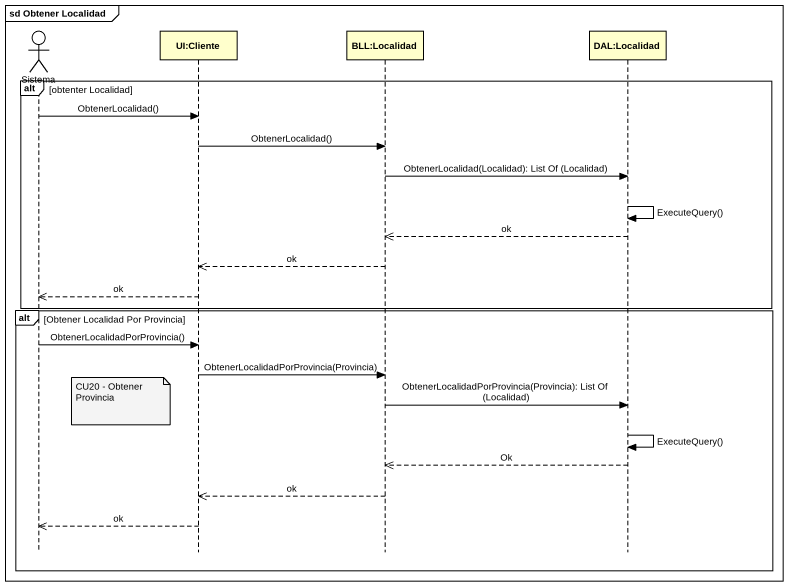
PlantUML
@startuml
mainframe sd Obtener Localidad
hide footbox
actor Sistema
participant "UI:Cliente" as UI_Cliente
participant "BLL:Localidad" as BLL_Localidad
participant "DAL:Localidad" as DAL_Localidad

alt obtenter Localidad
  Sistema -> UI_Cliente : ObtenerLocalidad()
  UI_Cliente -> BLL_Localidad : ObtenerLocalidad()
  BLL_Localidad -> DAL_Localidad : ObtenerLocalidad(Localidad): List Of (Localidad)
  DAL_Localidad -> DAL_Localidad : ExecuteQuery()
  DAL_Localidad -->> BLL_Localidad : ok
  BLL_Localidad -->> UI_Cliente : ok
  UI_Cliente -->> Sistema : ok
end
alt Obtener Localidad Por Provincia
  Sistema -> UI_Cliente : ObtenerLocalidadPorProvincia()
  UI_Cliente -> BLL_Localidad : ObtenerLocalidadPorProvincia(Provincia)
  note left of UI_Cliente : CU20 - Obtener Provincia
  BLL_Localidad -> DAL_Localidad : ObtenerLocalidadPorProvincia(Provincia): List Of (Localidad)
  DAL_Localidad -> DAL_Localidad : ExecuteQuery()
  DAL_Localidad -->> BLL_Localidad : Ok
  BLL_Localidad -->> UI_Cliente : ok
  UI_Cliente -->> Sistema : ok
end
@enduml
